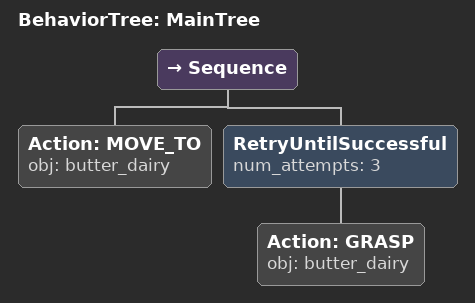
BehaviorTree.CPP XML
<root main_tree_to_execute="MainTree">
  <BehaviorTree ID="MainTree">
    <Sequence>
      <!-- Move to butter_dairy -->
      <Action ID="MOVE_TO" obj="butter_dairy" />
      <!-- Retry GRASP butter_dairy up to 3 attempts -->
      <RetryUntilSuccessful num_attempts="3">
        <!-- Grasp butter_dairy -->
        <Action ID="GRASP" obj="butter_dairy" />
      </RetryUntilSuccessful>
    </Sequence>
  </BehaviorTree>
</root>
